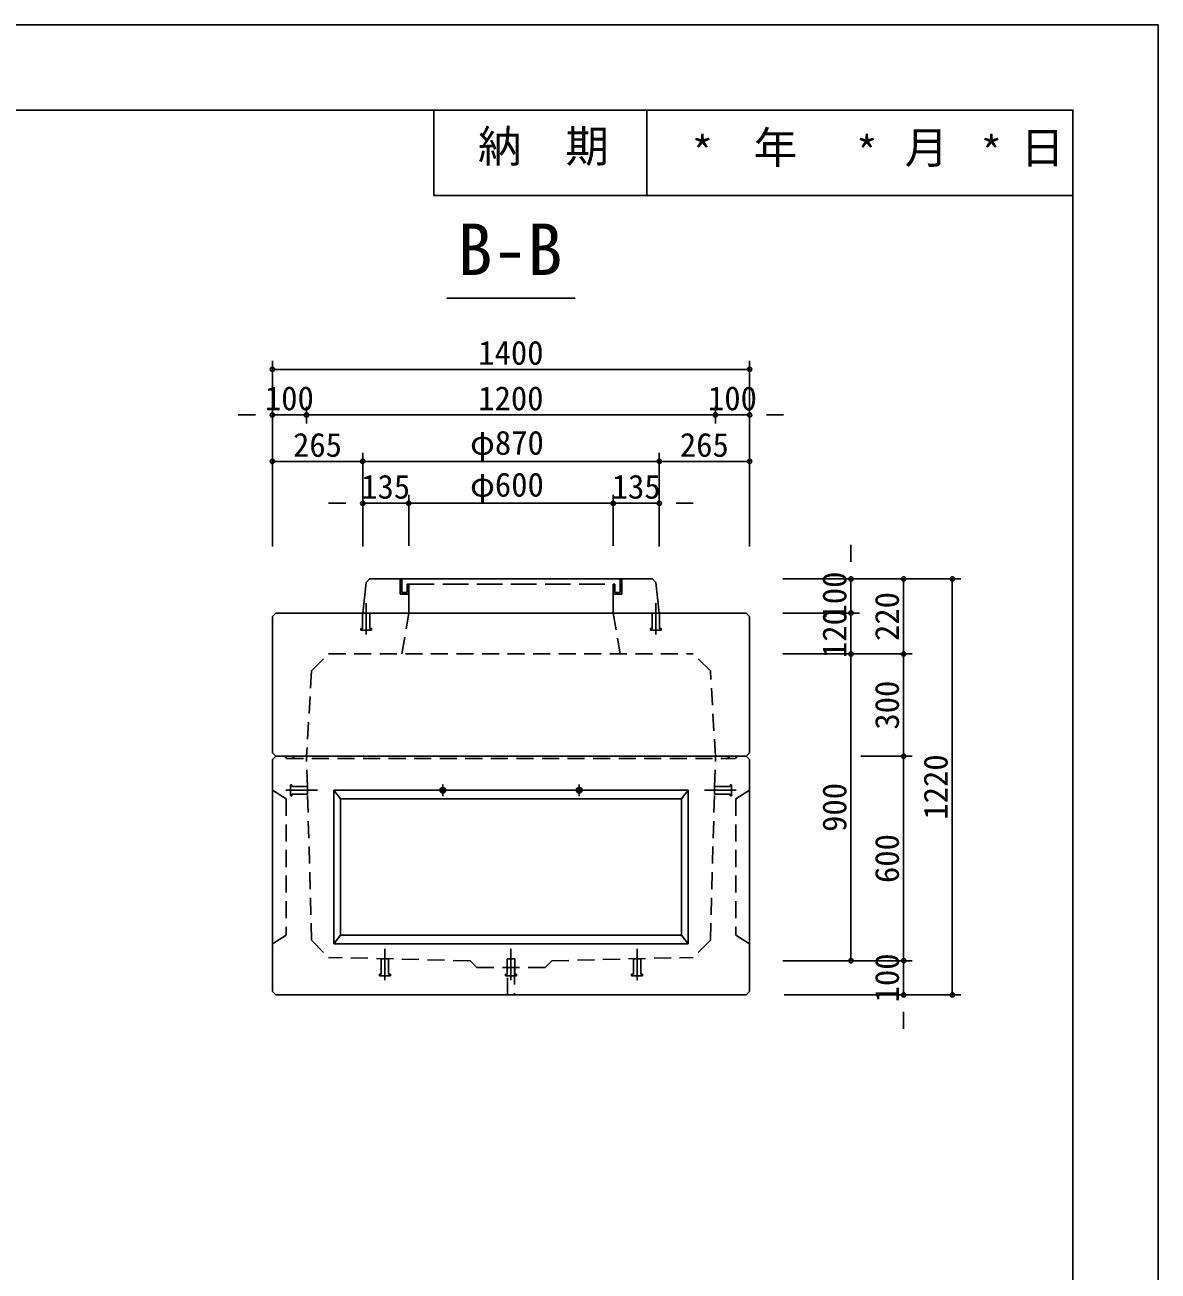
# Model space of a CAD drawing. Units: millimetres, scale not verified. Extents: x -6948 to 6948, y -3792 to 3911.
# Drawn here: x 3623 to 6948, y -22 to 3633 of the extents above; entities that cross this region are included whole.
import ezdxf
from ezdxf.enums import TextEntityAlignment as Align

# ---------------------------------------------------------------- set-up
doc = ezdxf.new("R2010")
doc.units = ezdxf.units.MM
doc.header["$LTSCALE"] = 25
doc.header["$PDMODE"] = 32
doc.header["$PDSIZE"] = 12.5
for name, pattern in [('CHAIN2', [12, 9, -1, 1, -1]), ('DASHED2', [3, 2, -1]), ('DASHED3', [4, 3, -1])]:
    doc.linetypes.add(name, pattern=pattern)
for name, color, linetype in [('0-0_0', 4, 'Continuous'), ('0-B_00枠', 4, 'Continuous'), ('0-E_03寸法', 4, 'Continuous'), ('0-F_04文字', 7, 'Continuous')]:
    doc.layers.add(name, color=color, linetype=linetype)
doc.styles.add('ＭＳ ゴシック', font='')
doc.styles.get('ＭＳ ゴシック').set_extended_font_data('MS Gothic')

msp = doc.modelspace()

# ---------------------------------------------------------------- linework, layer by layer
at = {"layer": '0-0_0'}
for p, q in [((4822.69, 3133.47), (4822.69, 3383.47)), ((5447.69, 3133.47), (5447.69, 3383.47)), ((4385.08, 1488.39), (4390.08, 1481.39)), ((4408.08, 1481.39), (4413.08, 1488.39)), ((5690.08, 1481.39), (5685.08, 1488.39)), ((5713.08, 1488.39), (5708.08, 1481.39)), ((5569.08, 1388.39), (4529.08, 1388.39)), ((4529.08, 1388.39), (4529.08, 938.39)), ((4529.08, 1388.39), (4549.08, 1363.39)), ((4549.08, 1363.39), (5549.08, 1363.39)), ((4549.08, 963.39), (4549.08, 1363.39)), ((5569.08, 1388.39), (5549.08, 1363.39)), ((5549.08, 1363.39), (5549.08, 963.39)), ((5569.08, 938.39), (5569.08, 1388.39)), ((4549.08, 963.39), (4529.08, 938.39)), ((5549.08, 963.39), (4549.08, 963.39)), ((5549.08, 963.39), (5569.08, 938.39)), ((4529.08, 938.39), (5569.08, 938.39))]:
    msp.add_line(p, q, dxfattribs=at)
at = {"layer": '0-0_0', "color": 3}
for p, q in [((4614.08, 1908.39), (4624.08, 1998.39)), ((4634.08, 2008.39), (4624.08, 1998.39)), ((4634.08, 2008.39), (5464.08, 2008.39)), ((5464.08, 2008.39), (5474.08, 1998.39)), ((5474.08, 1998.39), (5484.08, 1908.39)), ((4349.08, 1898.39), (4359.08, 1908.39)), ((5739.08, 1908.39), (4359.08, 1908.39)), ((4614.08, 1908.39), (5484.08, 1908.39)), ((5739.08, 1908.39), (5749.08, 1898.39)), ((4349.08, 1898.39), (4349.08, 1498.39)), ((5749.08, 1498.39), (5749.08, 1898.39)), ((4359.08, 1488.39), (4349.08, 1498.39)), ((4349.08, 1478.39), (4359.08, 1488.39)), ((5739.08, 1488.39), (4359.08, 1488.39)), ((4359.08, 1488.39), (5739.08, 1488.39)), ((5749.08, 1498.39), (5739.08, 1488.39)), ((5749.08, 1478.39), (5739.08, 1488.39)), ((5749.08, 798.39), (5749.08, 1478.39)), ((4359.08, 788.39), (5739.08, 788.39)), ((5739.08, 788.39), (5749.08, 798.39))]:
    msp.add_line(p, q, dxfattribs=at)
at = {"layer": '0-0_0', "linetype": 'DASHED3'}
for p, q in [((4724.08, 2008.39), (4724.08, 1963.39)), ((4729.08, 2008.39), (4729.08, 1968.39)), ((4744.08, 1968.39), (4744.08, 1993.39)), ((4744.08, 1993.39), (4749.08, 1993.39)), ((4749.08, 1993.39), (5349.08, 1993.39)), ((4749.08, 1963.39), (4749.08, 1993.39)), ((5354.08, 1993.39), (5354.08, 1968.39)), ((5369.08, 1968.39), (5369.08, 2008.39)), ((5374.08, 1963.39), (5374.08, 2008.39)), ((4749.08, 1963.39), (4724.08, 1963.39)), ((4729.08, 1968.39), (4744.08, 1968.39)), ((4749.08, 1963.39), (4749.08, 1908.39)), ((5349.08, 1963.39), (5374.08, 1963.39)), ((5349.08, 1963.39), (5349.08, 1908.39)), ((5369.08, 1968.39), (5354.08, 1968.39))]:
    msp.add_line(p, q, dxfattribs=at)
at = {"layer": '0-0_0', "linetype": 'CHAIN2'}
for p, q in [((4624.08, 1844.99), (4624.08, 1937.76)), ((5474.08, 1844.99), (5474.08, 1937.76)), ((4849.08, 1370.89), (4849.08, 1405.89)), ((5249.08, 1370.89), (5249.08, 1405.89)), ((4388.46, 1388.39), (4481.24, 1388.39)), ((4831.58, 1388.39), (4866.58, 1388.39)), ((5231.58, 1388.39), (5266.58, 1388.39)), ((5709.7, 1388.39), (5616.93, 1388.39)), ((4679.08, 831.01), (4679.08, 923.79)), ((5049.08, 831.01), (5049.08, 923.79)), ((5419.08, 831.01), (5419.08, 923.79))]:
    msp.add_line(p, q, dxfattribs=at)
at = {"layer": '0-0_0', "linetype": 'DASHED2'}
for p, q in [((4729.08, 1788.39), (4749.08, 1908.39)), ((5349.08, 1908.39), (5369.08, 1788.39)), ((4464.08, 1738.39), (4514.08, 1788.39)), ((4514.08, 1788.39), (5584.08, 1788.39)), ((5634.08, 1738.39), (5584.08, 1788.39)), ((4464.08, 1738.39), (4449.08, 1488.39)), ((5649.08, 1488.39), (5634.08, 1738.39)), ((4390.08, 1481.39), (5708.08, 1481.39)), ((4464.08, 948.39), (4449.08, 1488.39)), ((5634.08, 948.39), (5649.08, 1488.39)), ((4349.08, 1388.39), (4389.08, 1363.39)), ((4389.08, 1363.39), (4389.08, 963.39)), ((5749.08, 1388.39), (5709.08, 1363.39)), ((5709.08, 1363.39), (5709.08, 963.39)), ((4389.08, 963.39), (4349.08, 938.39)), ((5709.08, 963.39), (5749.08, 938.39)), ((4464.08, 948.39), (4514.08, 898.39)), ((5634.08, 948.39), (5584.08, 898.39)), ((4929.08, 888.39), (4514.08, 898.39)), ((4949.08, 868.39), (4929.08, 888.39)), ((5149.08, 868.39), (5169.08, 888.39)), ((5169.08, 888.39), (5584.08, 898.39)), ((4949.08, 868.39), (5149.08, 868.39)), ((5038.58, 788.39), (5038.58, 868.39)), ((5059.58, 868.39), (5059.58, 788.39))]:
    msp.add_line(p, q, dxfattribs=at)
at = {"layer": '0-0_0', "color": 6}
msp.add_lwpolyline([(-3302.31, 3383.47), (6697.69, 3383.47), (6697.69, -3541.53)], dxfattribs=at)
at = {"layer": '0-0_0', "linetype": 'DASHED3'}
msp.add_lwpolyline([(5354.08, 1993.39), (5349.08, 1993.39), (5349.08, 1963.39)], dxfattribs=at)
at = {"layer": '0-0_0', "linetype": 'DASHED2'}
for points in [[(4613.18, 1862.89), (4613.18, 1908.39), (4634.98, 1908.39), (4634.98, 1862.89)], [(5463.18, 1862.89), (5463.18, 1908.39), (5484.98, 1908.39), (5484.98, 1862.89)], [(4613.18, 1862.89), (4608.08, 1862.89), (4608.08, 1858.39), (4640.08, 1858.39), (4640.08, 1862.89), (4634.98, 1862.89)], [(5463.18, 1862.89), (5458.08, 1862.89), (5458.08, 1858.39), (5490.08, 1858.39), (5490.08, 1862.89), (5484.98, 1862.89)], [(4406.36, 1399.29), (4406.36, 1404.39), (4401.86, 1404.39), (4401.86, 1372.39), (4406.36, 1372.39), (4406.36, 1377.49)], [(4406.36, 1399.29), (4451.86, 1399.29), (4451.86, 1377.49), (4406.36, 1377.49)], [(5691.8, 1399.29), (5646.3, 1399.29), (5646.3, 1377.49), (5691.8, 1377.49)], [(5691.8, 1399.29), (5691.8, 1404.39), (5696.3, 1404.39), (5696.3, 1372.39), (5691.8, 1372.39), (5691.8, 1377.49)], [(4668.18, 848.91), (4668.18, 894.41), (4689.98, 894.41), (4689.98, 848.91)], [(5059.98, 848.91), (5059.98, 894.41), (5038.18, 894.41), (5038.18, 848.91)], [(5429.98, 848.91), (5429.98, 894.41), (5408.18, 894.41), (5408.18, 848.91)], [(4668.18, 848.91), (4663.08, 848.91), (4663.08, 844.41), (4695.08, 844.41), (4695.08, 848.91), (4689.98, 848.91)], [(5059.98, 848.91), (5065.08, 848.91), (5065.08, 844.41), (5033.08, 844.41), (5033.08, 848.91), (5038.18, 848.91)], [(5429.98, 848.91), (5435.08, 848.91), (5435.08, 844.41), (5403.08, 844.41), (5403.08, 848.91), (5408.18, 848.91)]]:
    msp.add_lwpolyline(points, dxfattribs=at)
at = {"layer": '0-0_0', "color": 3}
msp.add_lwpolyline([(4349.08, 1478.39), (4349.08, 798.39), (4359.08, 788.39)], dxfattribs=at)
at = {"layer": '0-0_0'}
for centre, radius in [((4849.08, 1388.39), 8.25), ((4849.08, 1388.39), 6), ((5249.08, 1388.39), 8.25), ((5249.08, 1388.39), 6)]:
    msp.add_circle(centre, radius, dxfattribs=at)
at = {"layer": '0-B_00枠'}
msp.add_line((4860.77, 2832.22), (5237.4, 2832.22), dxfattribs=at)
for points in [[(-3552.31, -3791.53), (6947.69, -3791.53), (6947.69, 3633.47), (-3552.31, 3633.47)], [(6697.69, 3133.47), (4822.69, 3133.47), (4822.69, 3383.47)], [(4822.69, 3383.47), (5447.69, 3383.47), (5447.69, 3133.47), (4822.69, 3133.47)], [(5447.69, 3383.47), (6697.69, 3383.47), (6697.69, 3133.47), (5447.69, 3133.47)]]:
    msp.add_lwpolyline(points, dxfattribs=at)
at = {"layer": '0-E_03寸法'}
for p, q in [((4349.08, 2298.16), (4349.08, 2648.16)), ((5749.08, 2298.16), (5749.08, 2648.16)), ((5749.08, 2623.16), (4349.08, 2623.16)), ((4399.08, 2623.16), (5699.08, 2623.16)), ((4299.08, 2489.57), (4249.08, 2489.57)), ((4349.08, 2464.57), (4349.08, 2514.57)), ((4449.08, 2464.57), (4449.08, 2514.57)), ((4449.08, 2464.57), (4449.08, 2514.57)), ((5649.08, 2489.57), (4449.08, 2489.57)), ((4499.08, 2489.57), (4549.08, 2489.57)), ((4499.08, 2489.57), (5599.08, 2489.57)), ((5599.08, 2489.57), (5549.08, 2489.57)), ((5649.08, 2464.57), (5649.08, 2514.57)), ((5649.08, 2464.57), (5649.08, 2514.57)), ((5749.08, 2464.57), (5749.08, 2514.57)), ((5799.08, 2489.57), (5849.08, 2489.57)), ((4349.08, 2103.1), (4349.08, 2378.1)), ((4614.08, 2103.1), (4614.08, 2378.1)), ((4614.08, 2103.1), (4614.08, 2378.1)), ((5484.08, 2103.1), (5484.08, 2378.1)), ((5484.08, 2103.1), (5484.08, 2378.1)), ((5749.08, 2103.1), (5749.08, 2378.1)), ((4614.08, 2353.1), (4349.08, 2353.1)), ((4399.08, 2353.1), (4564.08, 2353.1)), ((5484.08, 2353.1), (4614.08, 2353.1)), ((4664.08, 2353.1), (5434.08, 2353.1)), ((5749.08, 2353.1), (5484.08, 2353.1)), ((5534.08, 2353.1), (5699.08, 2353.1)), ((4564.08, 2230.2), (4514.08, 2230.2)), ((4614.08, 2105.2), (4614.08, 2255.2)), ((4749.08, 2105.2), (4749.08, 2255.2)), ((4749.08, 2105.2), (4749.08, 2255.2)), ((5349.08, 2230.2), (4749.08, 2230.2)), ((4799.08, 2230.2), (4849.08, 2230.2)), ((4799.08, 2230.2), (5299.08, 2230.2)), ((5299.08, 2230.2), (5249.08, 2230.2)), ((5349.08, 2105.2), (5349.08, 2255.2)), ((5349.08, 2105.2), (5349.08, 2255.2)), ((5484.08, 2105.2), (5484.08, 2255.2)), ((5534.08, 2230.2), (5584.08, 2230.2)), ((6046.68, 2058.39), (6046.68, 2108.39)), ((5846.68, 2008.39), (6071.68, 2008.39)), ((5875.76, 2008.39), (6225.76, 2008.39)), ((6018.63, 2008.39), (6368.63, 2008.39)), ((6046.68, 1958.39), (6046.68, 2008.39)), ((6200.76, 1788.39), (6200.76, 2008.39)), ((6343.63, 788.39), (6343.63, 2008.39)), ((6200.76, 1958.39), (6200.76, 1838.39)), ((6343.63, 1958.39), (6343.63, 838.39)), ((5846.68, 1908.39), (6071.68, 1908.39)), ((5846.68, 1908.39), (6071.68, 1908.39)), ((6046.68, 1858.39), (6046.68, 1808.39)), ((5846.68, 1788.39), (6071.68, 1788.39)), ((5846.68, 1788.39), (6071.68, 1788.39)), ((5875.76, 1788.39), (6225.76, 1788.39)), ((6046.68, 888.39), (6046.68, 1788.39)), ((6075.76, 1788.39), (6225.76, 1788.39)), ((6200.76, 1488.39), (6200.76, 1788.39)), ((6046.68, 1738.39), (6046.68, 938.39)), ((6046.68, 1738.39), (6046.68, 1688.39)), ((6200.76, 1738.39), (6200.76, 1538.39)), ((6075.76, 1488.39), (6225.76, 1488.39)), ((6075.76, 1488.39), (6225.76, 1488.39)), ((6200.76, 888.39), (6200.76, 1488.39)), ((6200.76, 1438.39), (6200.76, 938.39)), ((6200.76, 938.39), (6200.76, 988.39)), ((5846.68, 888.39), (6071.68, 888.39)), ((5850.76, 888.39), (6225.76, 888.39)), ((6075.76, 888.39), (6225.76, 888.39)), ((5850.76, 788.39), (6225.76, 788.39)), ((6018.63, 788.39), (6368.63, 788.39)), ((6200.76, 738.39), (6200.76, 688.39))]:
    msp.add_line(p, q, dxfattribs=at)
for points in [[(4349.08, 2489.57), (4449.08, 2489.57), (4349.08, 2489.57)], [(5649.08, 2489.57), (5749.08, 2489.57), (5649.08, 2489.57)], [(4614.08, 2230.2), (4749.08, 2230.2), (4614.08, 2230.2)], [(5349.08, 2230.2), (5484.08, 2230.2), (5349.08, 2230.2)], [(6046.68, 2008.39), (6046.68, 1908.39), (6046.68, 2008.39)], [(6046.68, 1908.39), (6046.68, 1788.39), (6046.68, 1908.39)], [(6200.76, 888.39), (6200.76, 788.39), (6200.76, 888.39)]]:
    msp.add_lwpolyline(points, dxfattribs=at)
for p in [(4349.08, 2623.16), (5749.08, 2623.16), (4349.08, 2489.57), (4449.08, 2489.57), (5649.08, 2489.57), (5749.08, 2489.57), (4349.08, 2353.1), (4614.08, 2353.1), (5484.08, 2353.1), (5749.08, 2353.1), (4614.08, 2230.2), (4749.08, 2230.2), (5349.08, 2230.2), (5484.08, 2230.2), (6046.68, 2008.39), (6200.76, 2008.39), (6343.63, 2008.39), (6046.68, 1908.39), (6046.68, 1788.39), (6200.76, 1788.39), (6200.76, 1488.39), (6046.68, 888.39), (6200.76, 888.39), (6200.76, 788.39), (6343.63, 788.39)]:
    msp.add_point(p, dxfattribs=at)

# ---------------------------------------------------------------- texts
at = {"layer": '0-E_03寸法', "style": 'ＭＳ ゴシック'}
for s, p in [('1400', (4953.08, 2615.56)), ('100', (4327.08, 2481.97)), ('1200', (4953.08, 2481.97)), ('100', (5627.08, 2481.97)), ('265', (4409.58, 2345.5)), ('φ870', (4929.08, 2351.59)), ('265', (5544.58, 2345.5)), ('135', (4609.58, 2222.6)), ('φ600', (4929.08, 2228.69)), ('135', (5344.58, 2222.6))]:
    msp.add_text(s, height=70.38, dxfattribs=at).set_placement(p, align=Align.BOTTOM_LEFT)
for s, p in [('100', (6054.28, 1886.39)), ('220', (6208.36, 1826.39)), ('120', (6054.28, 1776.39)), ('300', (6208.36, 1566.39)), ('1220', (6351.23, 1302.39)), ('900', (6054.28, 1266.39)), ('600', (6208.36, 1116.39)), ('100', (6208.36, 766.39))]:
    msp.add_text(s, height=70.38, rotation=90, dxfattribs=at).set_placement(p, align=Align.BOTTOM_LEFT)
at = {"layer": '0-F_04文字', "style": 'ＭＳ ゴシック'}
for s, height, p in [('納\u3000期', 93.84, (4952.35, 3202.58)), ('年\u3000', 93.84, (5761.02, 3198.58)), ('月', 93.84, (6204.16, 3198.58)), ('日', 93.84, (6544.68, 3198.58)), ('B-B', 150.9, (4891.98, 2854.7))]:
    msp.add_text(s, height=height, dxfattribs=at).set_placement(p, align=Align.BOTTOM_LEFT)
at = {"layer": '0-F_04文字', "color": 3, "style": 'ＭＳ ゴシック'}
for p in [(5578.68, 3184.58), (6061.04, 3184.58), (6426.52, 3184.58)]:
    msp.add_text('*', height=93.84, dxfattribs=at).set_placement(p, align=Align.BOTTOM_LEFT)

doc.saveas('drawing.dxf')
